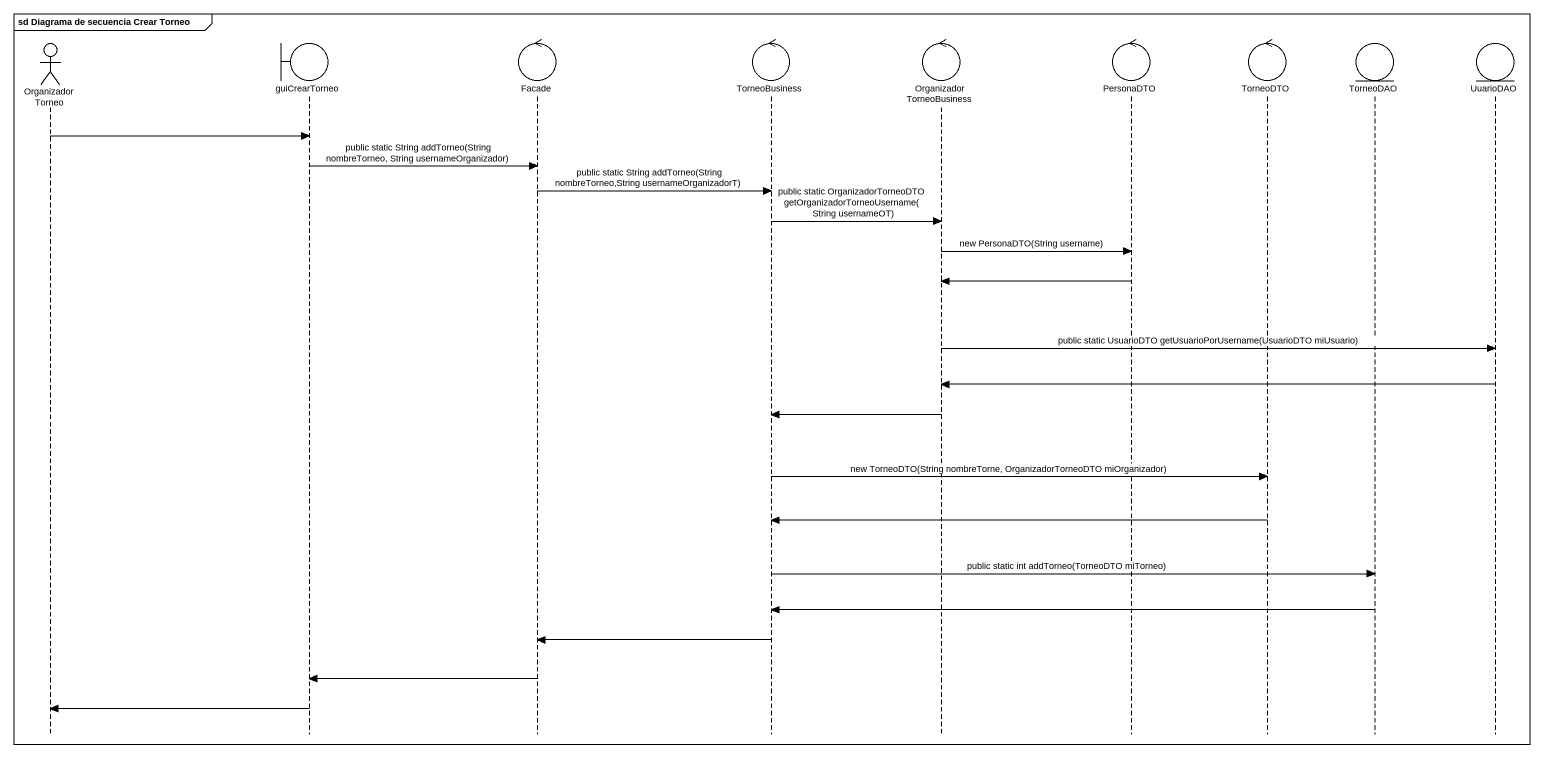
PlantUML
@startuml
mainframe sd Diagrama de secuencia Crear Torneo
hide footbox
actor "Organizador Torneo" as Organizador_Torneo
boundary guiCrearTorneo
control Facade
control TorneoBusiness
control OrganizadorTorneoBusiness
control PersonaDTO
control TorneoDTO
entity TorneoDAO
entity UuarioDAO

Organizador_Torneo -> guiCrearTorneo
guiCrearTorneo -> Facade : public static String addTorneo(String nombreTorneo, String usernameOrganizador)
Facade -> TorneoBusiness : public static String addTorneo(String nombreTorneo,String usernameOrganizadorT)
TorneoBusiness -> OrganizadorTorneoBusiness : public static OrganizadorTorneoDTO getOrganizadorTorneoUsername(String usernameOT)
OrganizadorTorneoBusiness -> PersonaDTO : new PersonaDTO(String username)
PersonaDTO -> OrganizadorTorneoBusiness
OrganizadorTorneoBusiness -> UuarioDAO : public static UsuarioDTO getUsuarioPorUsername(UsuarioDTO miUsuario)
UuarioDAO -> OrganizadorTorneoBusiness
OrganizadorTorneoBusiness -> TorneoBusiness
TorneoBusiness -> TorneoDTO : new TorneoDTO(String nombreTorne, OrganizadorTorneoDTO miOrganizador)
TorneoDTO -> TorneoBusiness
TorneoBusiness -> TorneoDAO : public static int addTorneo(TorneoDTO miTorneo)
TorneoDAO -> TorneoBusiness
TorneoBusiness -> Facade
Facade -> guiCrearTorneo
guiCrearTorneo -> Organizador_Torneo
@enduml
